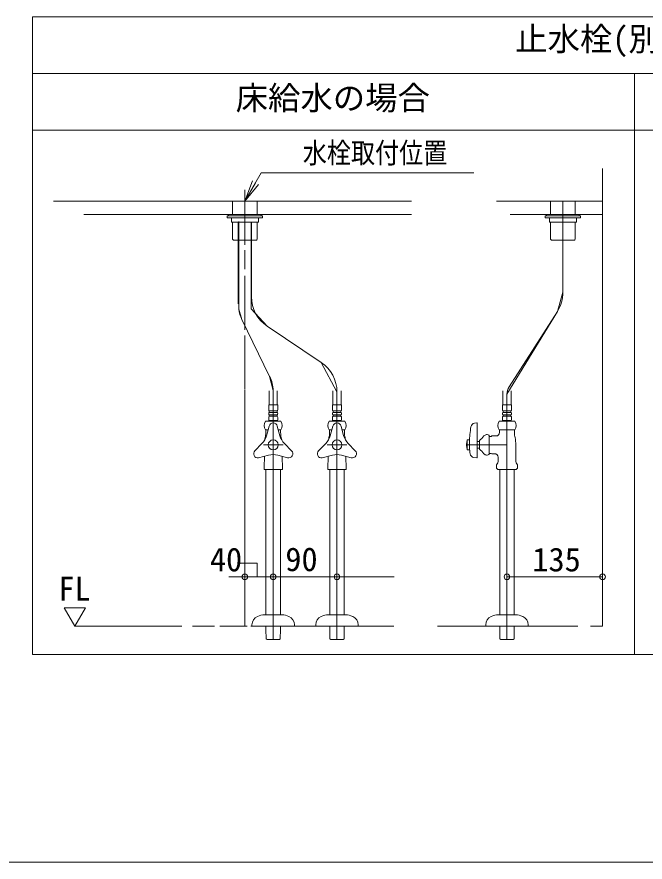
# Model space of a CAD drawing. Units: millimetres, scale not verified. Extents: x -1002 to 1002, y -687 to 676.
# Drawn here: x -54 to 334, y -687 to -165 of the extents above; entities that cross this region are included whole.
import ezdxf
from ezdxf.enums import TextEntityAlignment as Align

# ---------------------------------------------------------------- set-up
doc = ezdxf.new("R2010")
doc.units = ezdxf.units.MM
doc.header["$LTSCALE"] = 5
doc.layers.add('F-0', color=7, linetype='Continuous', lineweight=15)
doc.styles.add('ＭＳ ゴシック', font='')
doc.styles.get('ＭＳ ゴシック').set_extended_font_data('MS Gothic')

msp = doc.modelspace()

# ---------------------------------------------------------------- linework, layer by layer
at = {"layer": 'F-0', "lineweight": 18}
for p, q in [((-44.252, -558.922), (-44.252, -165.172)), ((-44.252, -165.172), (699.498, -165.172)), ((-44.252, -200.172), (699.498, -200.172)), ((327.623, -558.922), (327.623, -200.172)), ((327.623, -558.922), (-44.252, -558.922))]:
    msp.add_line(p, q, dxfattribs=at)
at = {"layer": 'F-0'}
for p, q in [((-44.252, -235.172), (327.623, -235.172)), ((327.623, -235.172), (699.498, -235.172)), ((307.936, -258.797), (307.936, -541.422)), ((86.998, -278.922), (97.102, -261.422)), ((97.102, -261.422), (228.352, -261.422)), ((86.998, -278.922), (91.666, -266.462)), ((86.998, -278.922), (93.561, -267.556)), ((86.998, -278.922), (95.455, -268.65)), ((86.998, -271.895), (86.998, -305.916)), ((-31.127, -278.922), (-12.358, -278.922)), ((189.811, -278.922), (-12.566, -278.922)), ((79.342, -278.922), (79.342, -287.235)), ((94.655, -287.235), (94.655, -278.922)), ((242.311, -278.922), (307.936, -278.922)), ((307.936, -278.922), (251.398, -278.922)), ((275.78, -287.235), (275.78, -278.922)), ((283.436, -335.239), (283.436, -278.922)), ((283.436, -335.239), (283.436, -278.922)), ((291.092, -278.922), (291.092, -287.235)), ((189.811, -287.235), (-12.558, -287.235)), ((-12.287, -287.235), (189.811, -287.235)), ((76.061, -288.11), (76.061, -289.204)), ((97.936, -288.11), (76.061, -288.11)), ((76.061, -289.204), (97.936, -289.204)), ((76.936, -287.235), (97.061, -287.235)), ((76.936, -288.11), (76.936, -287.235)), ((97.061, -288.11), (76.936, -288.11)), ((95.311, -289.204), (78.686, -289.204)), ((78.686, -289.204), (78.686, -291.829)), ((78.686, -291.829), (95.311, -291.829)), ((79.342, -291.829), (79.342, -302.504)), ((82.927, -342.363), (82.927, -291.829)), ((83.17, -291.568), (83.17, -345.616)), ((90.826, -291.829), (90.826, -345.479)), ((91.07, -338.004), (91.07, -291.829)), ((94.655, -302.504), (94.655, -291.829)), ((95.311, -291.829), (95.311, -289.204)), ((97.061, -287.235), (97.061, -288.11)), ((97.936, -289.204), (97.936, -288.11)), ((97.936, -288.766), (97.936, -289.204)), ((272.498, -289.204), (272.498, -288.11)), ((272.498, -288.11), (294.373, -288.11)), ((272.498, -288.766), (272.498, -289.204)), ((294.373, -289.204), (272.498, -289.204)), ((273.373, -287.235), (273.373, -288.11)), ((293.498, -287.235), (273.373, -287.235)), ((273.373, -288.11), (293.498, -288.11)), ((275.123, -289.204), (291.748, -289.204)), ((275.123, -291.829), (275.123, -289.204)), ((291.748, -291.829), (275.123, -291.829)), ((275.78, -302.504), (275.78, -291.829)), ((291.092, -291.829), (291.092, -302.504)), ((291.748, -289.204), (291.748, -291.829)), ((293.498, -288.11), (293.498, -287.235)), ((294.373, -288.11), (294.373, -289.204)), ((79.67, -302.832), (79.342, -302.504)), ((94.655, -302.504), (94.326, -302.832)), ((275.78, -302.504), (276.108, -302.832)), ((290.764, -302.832), (291.092, -302.504)), ((79.78, -302.941), (79.67, -302.832)), ((79.78, -302.941), (93.823, -302.941)), ((93.823, -302.941), (94.217, -302.941)), ((94.326, -302.832), (94.217, -302.941)), ((276.108, -302.832), (276.217, -302.941)), ((276.611, -302.941), (276.217, -302.941)), ((290.655, -302.941), (276.611, -302.941)), ((290.655, -302.941), (290.764, -302.832)), ((86.998, -309.211), (86.998, -320.878)), ((86.998, -324.996), (86.998, -358.488)), ((85.131, -351.933), (83.17, -345.616)), ((100.751, -356.166), (90.826, -345.479)), ((248.873, -398.22), (279.987, -347.028)), ((85.131, -351.933), (102.294, -387.209)), ((85.131, -351.933), (102.294, -387.209)), ((100.751, -356.166), (134.192, -378.618)), ((134.192, -378.618), (100.751, -356.166)), ((86.998, -361.92), (86.998, -394.967)), ((143.873, -396.779), (134.192, -378.618)), ((104.482, -395.928), (102.294, -387.209)), ((86.998, -395.438), (86.998, -414.078)), ((101.983, -396.041), (101.983, -404.791)), ((107.014, -404.791), (107.014, -396.041)), ((141.358, -396.041), (141.358, -404.791)), ((146.389, -404.791), (146.389, -396.041)), ((246.358, -404.791), (246.358, -396.041)), ((251.389, -396.041), (251.389, -404.791)), ((86.998, -401.489), (86.998, -518.171)), ((104.498, -396.779), (104.498, -404.791)), ((104.498, -396.779), (104.498, -429.422)), ((143.873, -396.779), (143.873, -404.791)), ((143.873, -396.779), (143.873, -429.422)), ((248.873, -398.22), (248.873, -404.791)), ((248.873, -398.22), (248.873, -549.625)), ((107.298, -404.791), (101.698, -404.791)), ((101.698, -404.791), (101.698, -407.744)), ((104.498, -404.791), (104.498, -549.625)), ((107.298, -407.744), (107.298, -404.791)), ((146.673, -404.791), (141.073, -404.791)), ((141.073, -404.791), (141.073, -407.744)), ((143.873, -404.791), (143.873, -549.625)), ((146.673, -407.744), (146.673, -404.791)), ((246.073, -404.791), (251.673, -404.791)), ((246.073, -407.744), (246.073, -404.791)), ((248.873, -404.791), (248.873, -429.422)), ((251.673, -404.791), (251.673, -407.744)), ((102.092, -408.51), (106.905, -408.51)), ((102.092, -409.385), (102.092, -408.51)), ((106.905, -409.385), (102.092, -409.385)), ((102.092, -410.916), (106.905, -410.916)), ((102.092, -411.791), (102.092, -410.916)), ((106.905, -411.791), (102.092, -411.791)), ((106.905, -408.51), (106.905, -409.385)), ((106.905, -410.916), (106.905, -411.791)), ((141.467, -408.51), (146.28, -408.51)), ((141.467, -409.385), (141.467, -408.51)), ((146.28, -409.385), (141.467, -409.385)), ((141.467, -410.916), (146.28, -410.916)), ((141.467, -411.791), (141.467, -410.916)), ((146.28, -411.791), (141.467, -411.791)), ((146.28, -408.51), (146.28, -409.385)), ((146.28, -410.916), (146.28, -411.791)), ((251.28, -408.51), (246.467, -408.51)), ((246.467, -408.51), (246.467, -409.385)), ((246.467, -409.385), (251.28, -409.385)), ((251.28, -410.916), (246.467, -410.916)), ((246.467, -410.916), (246.467, -411.791)), ((246.467, -411.791), (251.28, -411.791)), ((251.28, -409.385), (251.28, -408.51)), ((251.28, -411.791), (251.28, -410.916)), ((99.743, -414.854), (109.254, -414.854)), ((101.698, -412.557), (101.698, -413.979)), ((102.136, -414.416), (106.861, -414.416)), ((107.298, -413.979), (107.298, -412.557)), ((139.118, -414.854), (148.629, -414.854)), ((141.073, -412.557), (141.073, -413.979)), ((141.511, -414.416), (146.236, -414.416)), ((146.673, -413.979), (146.673, -412.557)), ((228.842, -416.093), (230.249, -415.895)), ((230.498, -437.265), (230.498, -416.112)), ((253.629, -414.854), (244.118, -414.854)), ((246.073, -413.979), (246.073, -412.557)), ((251.236, -414.416), (246.511, -414.416)), ((251.673, -412.557), (251.673, -413.979)), ((86.998, -419.884), (86.998, -518.774)), ((101.312, -420.235), (99.743, -420.235)), ((99.905, -420.235), (99.905, -421.115)), ((99.905, -420.235), (100.413, -420.235)), ((99.905, -421.115), (99.905, -421.766)), ((101.963, -417.806), (100.365, -423.767)), ((101.312, -420.235), (100.413, -420.235)), ((107.034, -417.806), (108.631, -423.767)), ((108.584, -420.235), (107.685, -420.235)), ((109.254, -420.235), (107.685, -420.235)), ((109.092, -421.115), (109.092, -421.766)), ((139.118, -420.235), (139.788, -420.235)), ((139.28, -420.235), (139.28, -421.115)), ((139.28, -421.115), (139.28, -421.766)), ((141.338, -417.806), (139.74, -423.767)), ((140.687, -420.235), (139.788, -420.235)), ((146.409, -417.806), (148.006, -423.767)), ((147.959, -420.235), (147.06, -420.235)), ((148.629, -420.235), (147.06, -420.235)), ((244.118, -420.235), (253.629, -420.235)), ((244.28, -420.235), (244.28, -421.115)), ((244.788, -420.235), (244.28, -420.235)), ((244.28, -421.115), (244.28, -421.766)), ((244.788, -420.235), (252.959, -420.235)), ((253.467, -420.235), (252.959, -420.235)), ((253.467, -420.235), (253.467, -421.115)), ((253.467, -421.115), (253.467, -421.766)), ((224.373, -426.36), (224.256, -426.797)), ((224.373, -432.485), (224.373, -426.36)), ((225.686, -426.36), (224.373, -426.36)), ((225.686, -426.36), (225.686, -432.485)), ((225.686, -427.672), (225.686, -431.172)), ((231.811, -427.344), (230.498, -427.344)), ((231.811, -432.047), (231.811, -426.797)), ((237.936, -423.704), (237.936, -435.141)), ((237.936, -424.172), (238.592, -424.172)), ((238.592, -424.172), (239.208, -424.172)), ((93.17, -433.035), (97.534, -428.671)), ((110.59, -429.422), (98.407, -429.422)), ((110.59, -429.422), (98.703, -429.422)), ((104.498, -429.422), (104.498, -549.625)), ((115.827, -433.035), (111.462, -428.671)), ((132.545, -433.035), (136.909, -428.671)), ((149.965, -429.422), (137.782, -429.422)), ((149.965, -429.422), (137.782, -429.422)), ((143.873, -429.422), (143.873, -549.625)), ((155.202, -433.035), (150.837, -428.671)), ((248.873, -429.422), (223.936, -429.422)), ((248.873, -429.422), (223.936, -429.422)), ((230.498, -431.501), (231.811, -431.501)), ((248.873, -549.625), (248.873, -429.422)), ((254.342, -429.422), (254.342, -439.668)), ((95.373, -437.516), (101.668, -435.829)), ((99.03, -436.536), (99.03, -439.668)), ((113.291, -437.427), (107.329, -435.829)), ((109.967, -439.668), (109.967, -436.536)), ((134.748, -437.516), (141.043, -435.829)), ((138.405, -436.536), (138.405, -439.668)), ((152.666, -437.427), (146.704, -435.829)), ((149.342, -439.668), (149.342, -436.536)), ((228.329, -437.211), (230.249, -437.481)), ((238.592, -434.672), (237.936, -434.672)), ((239.208, -434.672), (238.592, -434.672)), ((243.405, -437.079), (243.405, -439.668)), ((242.306, -441.672), (242.764, -441.215)), ((242.306, -441.672), (242.306, -443.746)), ((254.983, -441.215), (255.441, -441.672)), ((255.441, -443.746), (255.441, -441.672)), ((255.441, -443.746), (255.441, -441.672)), ((98.92, -444.735), (98.811, -444.626)), ((98.92, -444.735), (99.914, -444.735)), ((110.076, -444.735), (99.914, -444.735)), ((99.992, -534.422), (99.992, -444.735)), ((109.005, -444.735), (109.005, -534.422)), ((138.295, -444.735), (138.186, -444.626)), ((138.295, -444.735), (139.289, -444.735)), ((149.451, -444.735), (139.289, -444.735)), ((139.367, -534.422), (139.367, -444.735)), ((148.38, -444.735), (148.38, -534.422)), ((242.306, -443.746), (243.295, -444.735)), ((243.295, -444.735), (254.451, -444.735)), ((244.367, -444.735), (244.367, -534.422)), ((253.38, -534.422), (253.38, -444.735)), ((254.451, -444.735), (255.441, -443.746)), ((77.008, -510.886), (179.132, -510.886)), ((248.873, -510.886), (307.932, -510.886)), ((86.998, -518.774), (86.998, -530.426)), ((86.998, -521.603), (86.998, -528.174)), ((-24.564, -530.056), (-11.439, -530.056)), ((-18.002, -541.422), (-24.564, -530.056)), ((-11.439, -530.056), (-18.002, -541.422)), ((86.998, -530.61), (86.998, -541.422)), ((86.998, -531.116), (86.998, -541.422)), ((109.838, -534.422), (99.159, -534.422)), ((149.213, -534.422), (138.534, -534.422)), ((243.534, -534.422), (254.213, -534.422)), ((-18.002, -541.422), (48.03, -541.422)), ((54.672, -541.422), (68.191, -541.422)), ((71.512, -541.422), (88.412, -541.422)), ((90.597, -541.422), (178.953, -541.422)), ((91.373, -540.547), (91.373, -541.422)), ((117.623, -541.422), (91.373, -541.422)), ((99.992, -542.577), (99.992, -541.424)), ((100.016, -543.5), (99.992, -542.577)), ((109.005, -542.577), (108.981, -543.5)), ((109.005, -541.424), (109.005, -542.577)), ((117.623, -541.422), (117.623, -540.547)), ((130.748, -540.547), (130.748, -541.422)), ((156.998, -541.422), (130.748, -541.422)), ((139.367, -542.577), (139.367, -541.424)), ((139.391, -543.5), (139.367, -542.577)), ((148.38, -542.577), (148.356, -543.5)), ((148.38, -541.424), (148.38, -542.577)), ((156.998, -541.422), (156.998, -540.547)), ((206.032, -541.422), (292.712, -541.422)), ((235.748, -541.422), (235.748, -540.547)), ((235.748, -541.422), (261.998, -541.422)), ((244.367, -541.422), (244.367, -542.577)), ((244.367, -542.577), (244.391, -543.5)), ((253.356, -543.5), (253.38, -542.577)), ((253.38, -542.577), (253.38, -541.422)), ((261.998, -540.547), (261.998, -541.422)), ((300.496, -541.422), (300.552, -541.422)), ((244.391, -543.5), (244.512, -549.117)), ((253.235, -549.117), (253.356, -543.5)), ((100.672, -549.625), (100.673, -549.625)), ((100.673, -549.625), (100.78, -549.625)), ((100.78, -549.625), (108.217, -549.625)), ((108.217, -549.625), (108.323, -549.625)), ((108.323, -549.625), (108.324, -549.625)), ((140.047, -549.625), (140.048, -549.625)), ((140.048, -549.625), (140.155, -549.625)), ((140.155, -549.625), (147.592, -549.625)), ((147.592, -549.625), (147.698, -549.625)), ((147.698, -549.625), (147.699, -549.625)), ((244.512, -549.117), (245.047, -549.625)), ((252.592, -549.625), (245.155, -549.625)), ((252.699, -549.625), (253.235, -549.117)), ((-1002.086, -687.064), (1002.034, -687.064))]:
    msp.add_line(p, q, dxfattribs=at)
at = {"layer": 'F-0', "lineweight": 18}
msp.add_lwpolyline([(699.498, -165.172), (699.498, -558.922), (327.623, -558.922)], dxfattribs=at)
at = {"layer": 'F-0'}
for points in [[(300.552, -541.422), (307.936, -541.422), (307.936, -258.797)], [(250.933, -287.235), (307.936, -287.235), (251.445, -287.235)], [(94.217, -302.941), (94.173, -302.941), (86.123, -302.941)], [(276.217, -302.941), (276.261, -302.941), (284.311, -302.941)], [(250.253, -393.505), (279.987, -347.028), (283.436, -335.239)], [(102.092, -414.416), (101.873, -414.635), (101.873, -414.854)], [(107.123, -414.854), (107.123, -414.635), (106.905, -414.416)], [(141.467, -414.416), (141.248, -414.635), (141.248, -414.854)], [(146.498, -414.854), (146.498, -414.635), (146.28, -414.416)], [(246.248, -414.854), (246.248, -414.635), (246.467, -414.416)], [(251.28, -414.416), (251.498, -414.635), (251.498, -414.854)], [(108.584, -420.235), (109.092, -420.235), (109.092, -421.115)], [(147.959, -420.235), (148.467, -420.235), (148.467, -421.115), (148.467, -421.766)], [(239.208, -424.172), (239.427, -423.954), (242.092, -423.954)], [(224.256, -432.047), (224.373, -432.485), (225.686, -432.485)], [(239.208, -434.672), (239.427, -434.891), (241.217, -434.891)], [(98.811, -440.621), (98.811, -443.746), (98.811, -444.626)], [(110.186, -440.621), (110.186, -444.626), (110.076, -444.735)], [(138.186, -440.621), (138.186, -443.746), (138.186, -444.626)], [(149.561, -440.621), (149.561, -444.626), (149.451, -444.735)], [(94.553, -510.767), (94.553, -502.494), (83.792, -502.494)], [(100.672, -549.625), (100.137, -549.117), (100.016, -543.5)], [(108.981, -543.5), (108.86, -549.117), (108.324, -549.625)], [(140.047, -549.625), (139.512, -549.117), (139.391, -543.5)], [(148.356, -543.5), (148.235, -549.117), (147.699, -549.625)], [(245.155, -549.625), (245.048, -549.625), (245.047, -549.625)], [(252.699, -549.625), (252.698, -549.625), (252.592, -549.625)]]:
    msp.add_lwpolyline(points, dxfattribs=at)
for centre, radius in [((104.498, -429.422), 3.062), ((143.873, -429.422), 3.062), ((86.998, -510.886), 1.75), ((86.998, -510.886), 1.75), ((104.498, -510.886), 1.75), ((104.498, -510.886), 1.75), ((143.873, -510.886), 1.75), ((143.873, -510.886), 1.75), ((248.873, -510.886), 1.75), ((248.873, -510.886), 1.75), ((307.932, -510.886), 1.75), ((307.932, -510.886), 1.75), ((307.932, -510.886), 1.75)]:
    msp.add_circle(centre, radius, dxfattribs=at)
for centre, radius, start, end in [((112.945, -338.004), 21.875, 180, 236.12262), ((261.561, -335.239), 21.875, 327.39011, 0), ((104.802, -342.363), 21.875, 188.55163, 205.94376), ((121.998, -396.779), 21.875, 0, 56.12262), ((82.623, -396.779), 21.875, 2.23046, 25.94376), ((82.623, -396.779), 21.875, 0, 2.23046), ((257.623, -398.22), 8.75, 147.39011, 180), ((102.64, -407.744), 0.941, 180, 234.43222), ((102.64, -410.151), 0.941, 125.56778, 234.43222), ((102.64, -412.557), 0.941, 125.56778, 180), ((106.357, -407.744), 0.941, 305.56778, 0), ((106.357, -410.151), 0.941, 305.56778, 54.43222), ((106.357, -412.557), 0.941, 0, 54.43222), ((142.015, -407.744), 0.941, 180, 234.43222), ((142.015, -410.151), 0.941, 125.56778, 234.43222), ((142.015, -412.557), 0.941, 125.56778, 180), ((145.732, -407.744), 0.941, 305.56778, 0), ((145.732, -410.151), 0.941, 305.56778, 54.43222), ((145.732, -412.557), 0.941, 0, 54.43222), ((247.015, -407.744), 0.941, 180, 234.43222), ((247.015, -410.151), 0.941, 125.56778, 234.43222), ((247.015, -412.557), 0.941, 125.56778, 180), ((250.732, -407.744), 0.941, 305.56778, 0), ((250.732, -410.151), 0.941, 305.56778, 54.43222), ((250.732, -412.557), 0.941, 0, 54.43222), ((103.733, -417.544), 4.812, 146.00705, 213.99295), ((102.136, -413.979), 0.438, 180, 270), ((104.498, -418.485), 2.625, 15, 165), ((106.861, -413.979), 0.438, 270, 0), ((105.264, -417.544), 4.812, 326.00705, 33.99295), ((143.108, -417.544), 4.812, 146.00705, 213.99295), ((141.511, -413.979), 0.438, 180, 270), ((143.873, -418.485), 2.625, 15, 165), ((146.236, -413.979), 0.438, 270, 0), ((144.639, -417.544), 4.812, 326.00705, 33.99295), ((229.208, -418.692), 2.625, 98, 170.1971), ((230.28, -416.112), 0.219, 0, 98), ((248.108, -417.544), 4.812, 146.00705, 213.99295), ((246.511, -413.979), 0.438, 180, 270), ((251.236, -413.979), 0.438, 270, 0), ((249.639, -417.544), 4.812, 326.00705, 33.99295), ((85.658, -421.766), 14.246, 346.9604, 0), ((123.338, -421.766), 14.246, 180, 193.0396), ((125.033, -421.766), 14.246, 346.9604, 0), ((162.713, -421.766), 14.246, 180, 193.0396), ((291.311, -429.422), 65.648, 170.1971, 178.47247), ((242.092, -421.766), 2.188, 270, 0), ((267.713, -421.766), 14.246, 180, 193.0396), ((89.8, -420.937), 10.938, 315, 345), ((118.717, -429.422), 19.688, 166.9604, 171.25756), ((119.196, -420.937), 10.938, 195, 225), ((90.28, -429.422), 19.688, 8.74244, 13.0396), ((129.175, -420.937), 10.938, 315, 345), ((158.092, -429.422), 19.688, 166.9604, 171.25756), ((158.571, -420.937), 10.938, 195, 225), ((129.655, -429.422), 19.688, 8.74244, 13.0396), ((234.873, -429.422), 10.938, 166.70293, 180), ((234.873, -429.422), 10.938, 166.11346, 166.70293), ((225.946, -418.088), 10.5, 303.95919, 326.04081), ((236.405, -425.266), 2.188, 45.573, 143.1301), ((234.655, -429.422), 19.688, 0, 13.0396), ((95.026, -434.891), 2.625, 135, 277.52424), ((113.97, -434.891), 2.625, 255, 45), ((134.401, -434.891), 2.625, 135, 277.52424), ((153.345, -434.891), 2.625, 255, 45), ((234.873, -429.422), 10.938, 180, 193.29707), ((234.873, -429.422), 10.938, 193.29707, 193.88654), ((258.46, -429.582), 32.812, 182.77864, 189.59149), ((225.946, -440.757), 10.5, 33.95919, 56.04081), ((104.498, -446.394), 10.938, 75, 105), ((143.873, -446.394), 10.938, 75, 105), ((228.694, -434.612), 2.625, 189.59149, 261.99591), ((230.28, -437.265), 0.219, 261.99591, 0), ((236.405, -433.579), 2.188, 216.8699, 314.427), ((241.217, -437.079), 2.188, 0, 90), ((96.842, -439.668), 2.188, 334.15807, 0), ((112.155, -439.668), 2.188, 180, 205.84193), ((136.217, -439.668), 2.188, 334.15807, 0), ((151.53, -439.668), 2.188, 180, 205.84193), ((241.217, -439.668), 2.188, 315, 0), ((256.53, -439.668), 2.188, 180, 225), ((97.061, -540.547), 5.688, 113.55646, 180), ((99.159, -545.36), 10.938, 90, 113.55646), ((109.838, -545.36), 10.938, 66.44354, 90), ((111.936, -540.547), 5.688, 0, 66.44354), ((136.436, -540.547), 5.688, 113.55646, 180), ((138.534, -545.36), 10.938, 90, 113.55646), ((149.213, -545.36), 10.938, 66.44354, 90), ((151.311, -540.547), 5.688, 0, 66.44354), ((241.436, -540.547), 5.688, 113.55646, 180), ((243.534, -545.36), 10.938, 90, 113.55646), ((254.213, -545.36), 10.938, 66.44354, 90), ((256.311, -540.547), 5.688, 0, 66.44354)]:
    msp.add_arc(centre, radius, start, end, dxfattribs=at)

# ---------------------------------------------------------------- texts
at = {"layer": 'F-0', "style": 'ＭＳ ゴシック'}
for s, p in [('止水栓(別途手配)参考位置', (253.943, -190.489)), ('床給水の場合', (81.302, -226.945)), ('40', (65.382, -511.936)), ('90', (111.966, -511.792)), ('135', (264.542, -511.936)), ('FL', (-28.204, -529.942))]:
    msp.add_text(s, height=14.66, dxfattribs=at).set_placement(p, align=Align.BOTTOM_LEFT)
at = {"layer": 'F-0', "style": 'ＭＳ ゴシック', "width": 0.85}
msp.add_text('水栓取付位置', height=12.83, dxfattribs=at).set_placement((122.769, -259.39), align=Align.BOTTOM_LEFT)

doc.saveas('drawing.dxf')
